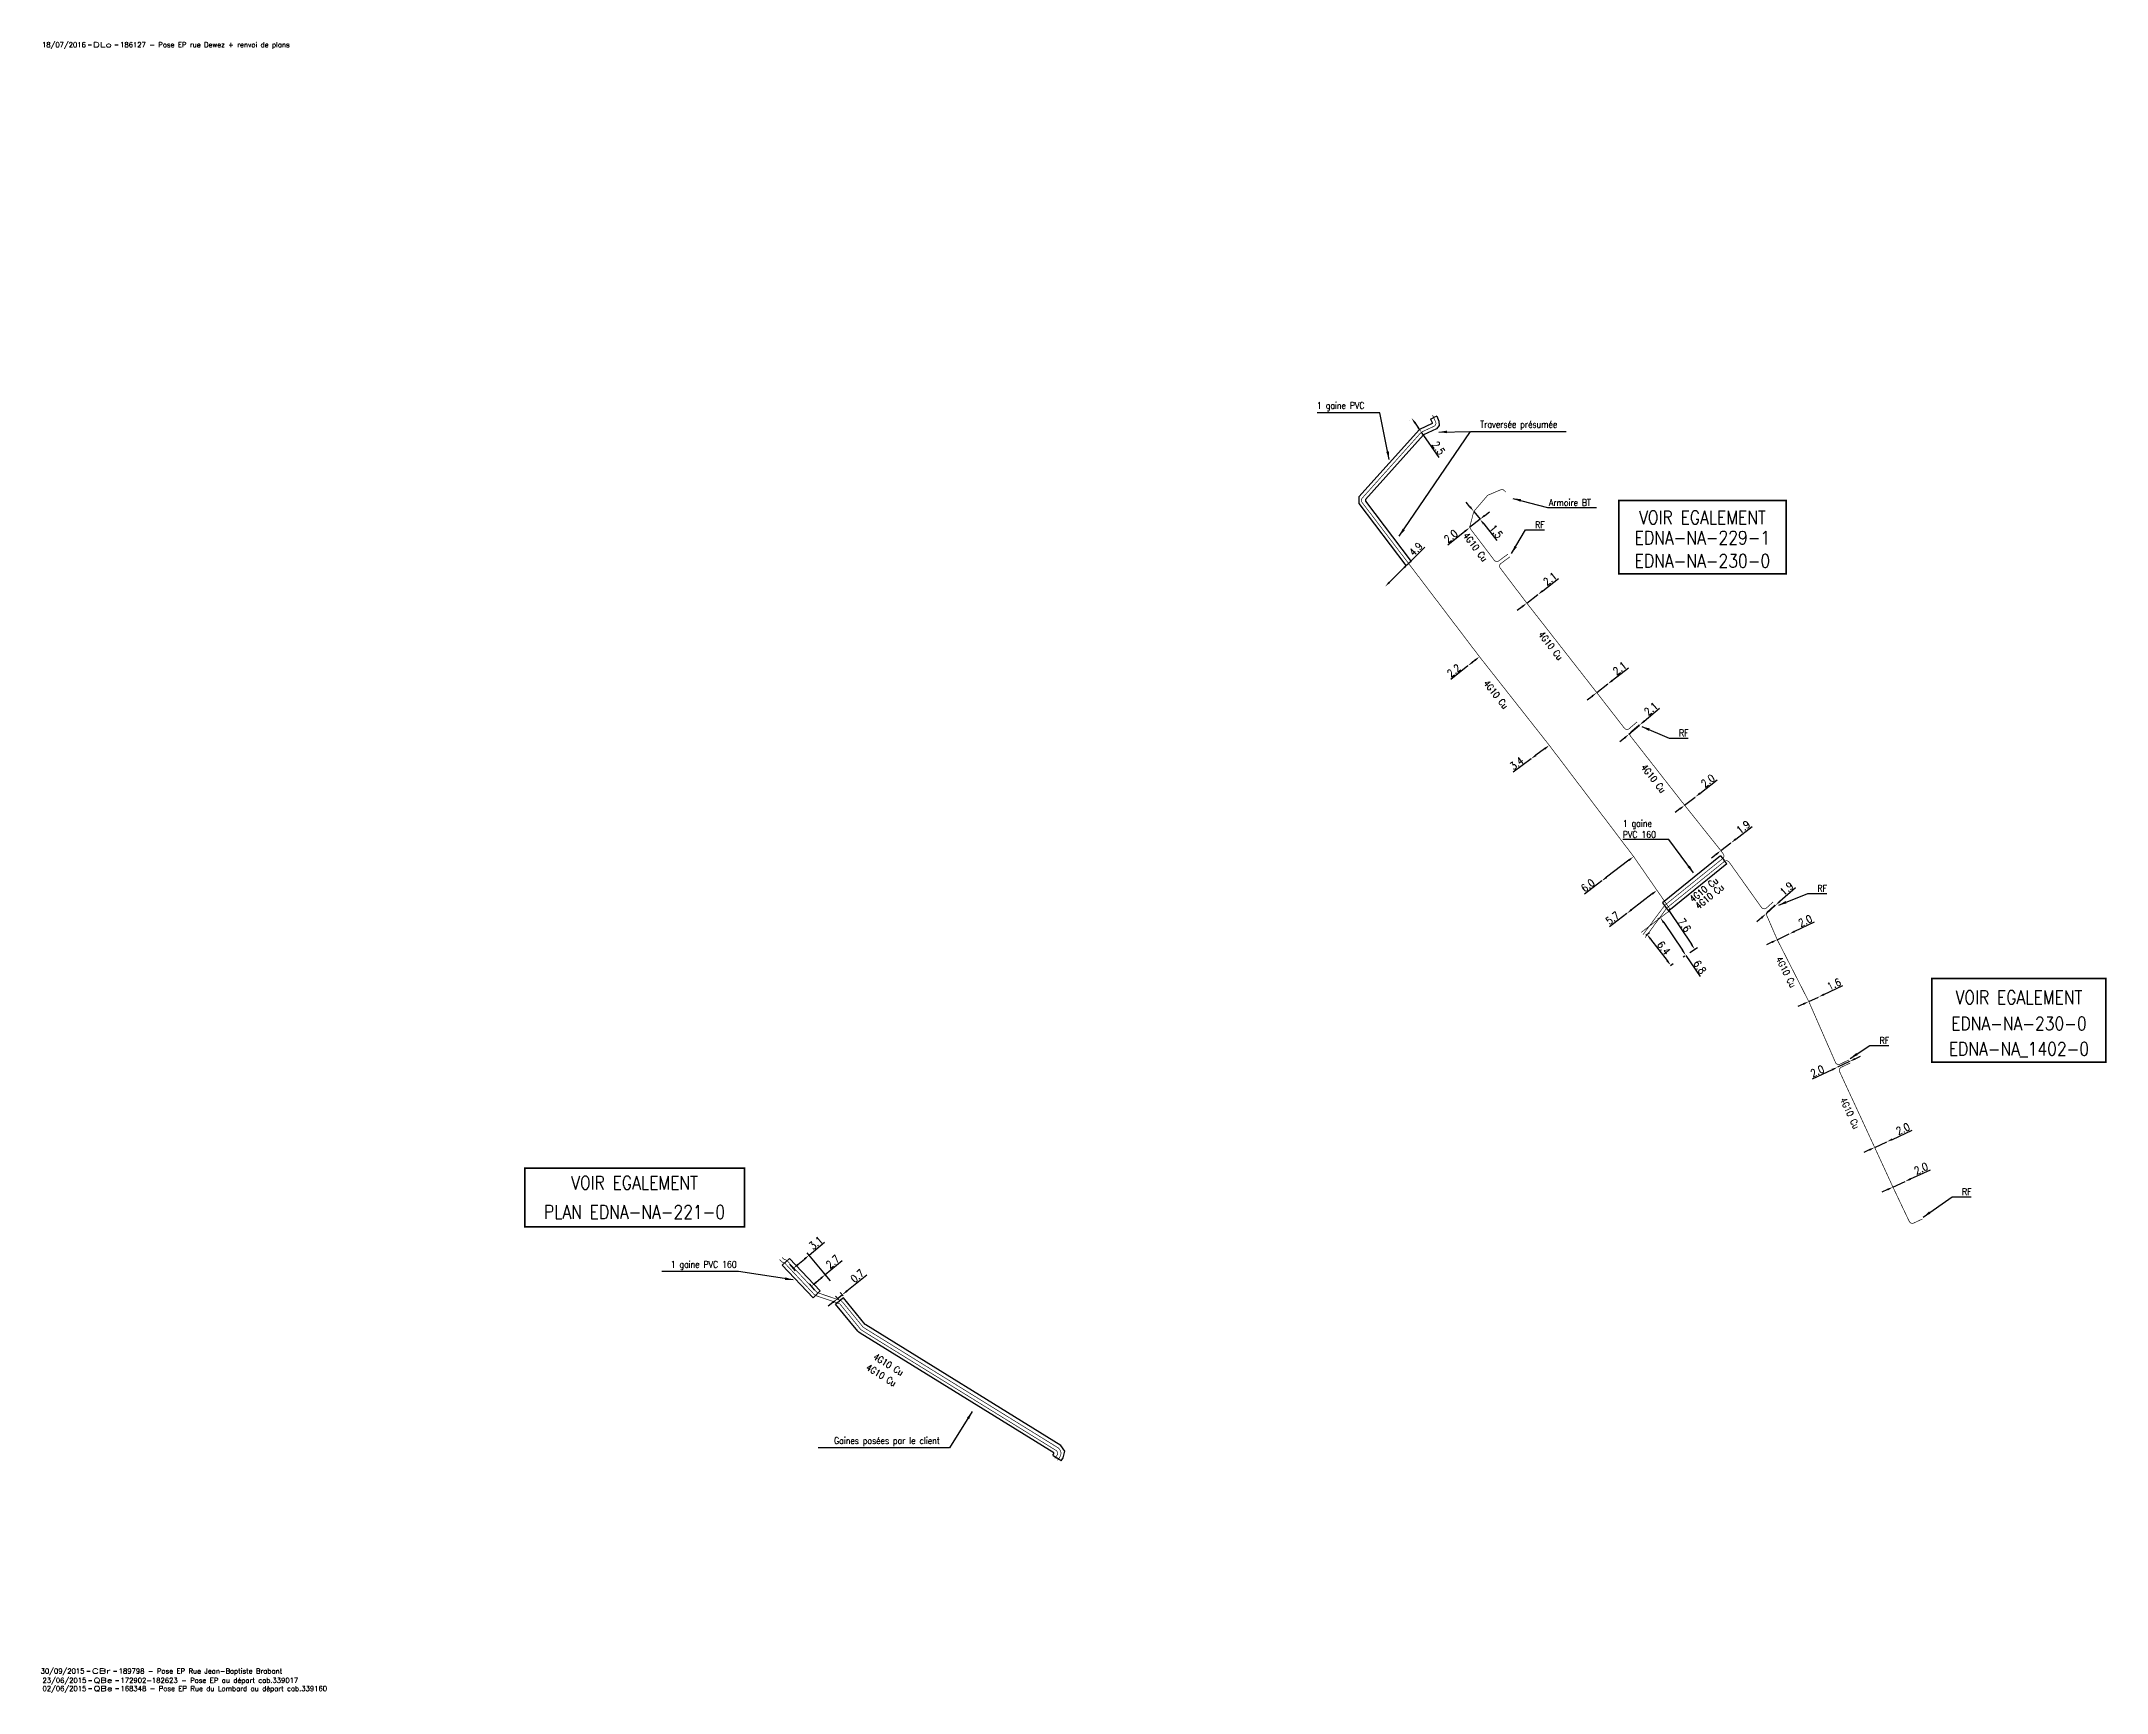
# Model space of a CAD drawing. Header units: millimetres. Extents: x 185011 to 185897, y 128253 to 129000.
# Drawn here: x 185510.8 to 185819.6, y 128264.7 to 128511.6 of the extents above; entities that cross this region are included whole.
import ezdxf
from ezdxf.enums import TextEntityAlignment as Align

# ---------------------------------------------------------------- set-up
doc = ezdxf.new("R2010")
doc.units = ezdxf.units.MM
doc.header["$PDMODE"] = 34
doc.linetypes.add('E_ST_CU', pattern=[2000, 1000, 1000])
doc.layers.get('0').update_dxf_attribs({"linetype": 'CONTINUOUS'})
doc.layers.get('DEFPOINTS').update_dxf_attribs({"linetype": 'CONTINUOUS'})
for name, color, linetype in [('E_100', 3, 'CONTINUOUS'), ('E_400', 7, 'CONTINUOUS'), ('E_930', 7, 'CONTINUOUS')]:
    doc.layers.add(name, color=color, linetype=linetype)
doc.layers.add('E_910', color=7, linetype='CONTINUOUS', plot=False)
doc.styles.get("Standard").update_dxf_attribs({"font": 'romans.shx', "width": 0.85})
doc.dimstyles.get("Standard").update_dxf_attribs({"dimtxt": 1.5, "dimasz": 1.2, "dimexe": 0.625, "dimexo": 0.625, "dimgap": 0.25, "dimtad": 1, "dimdec": 1, "dimzin": 0, "dimdsep": 46, "dimtxsty": 'Standard', "dimcen": -0.5, "dimadec": 0, "dimazin": 0, "dimtfac": 1, "dimtdec": 1, "dimtmove": 0, "dimatfit": 3, "dimfxl": 0, "dimtolj": 1, "dimtzin": 0, "dimarcsym": 0})

# ---------------------------------------------------------------- blocks, each defined once
blk = doc.blocks.new('*D64')
at = {"layer": 'DEFPOINTS', "color": 0, "linetype": 'Continuous', "transparency": 16777216}
for p in [(185628.02, 128327.2), (185626.75, 128324.52), (185629.12, 128325.89)]:
    blk.add_point(p, dxfattribs=at)
at = {"layer": 'E_100', "color": 0, "linetype": 'Continuous', "lineweight": -2, "transparency": 16777216}
for p, q in [((185628.02, 128327.2), (185630.54, 128329.31)), ((185626.64, 128326.05), (185627.33, 128326.63)), ((185628.82, 128326.25), (185627.72, 128327.56)), ((185626.45, 128324.88), (185625.65, 128325.83))]:
    blk.add_line(p, q, dxfattribs=at)
at = {"layer": 'E_100', "color": 0, "linetype": 'Continuous', "transparency": 16777216}
for points in [[(185627.24, 128326.74), (185627.43, 128326.51), (185628.02, 128327.2)], [(185626.55, 128326.16), (185626.74, 128325.93), (185625.95, 128325.47)]]:
    blk.add_solid(points, dxfattribs=at)
at = {"layer": 'E_100', "color": 0, "linetype": 'Continuous', "transparency": 16777216, "insert": (185629.14, 128329.12), "char_height": 1.125, "attachment_point": 5, "rotation": 39.9307}
blk.add_mtext('\\A1;2.7', dxfattribs=at)
blk = doc.blocks.new('*D65')
at = {"layer": 'DEFPOINTS', "color": 0, "linetype": 'Continuous', "transparency": 16777216}
for p in [(185625.6, 128330.1), (185622.39, 128329.1), (185629.12, 128325.89)]:
    blk.add_point(p, dxfattribs=at)
at = {"layer": 'E_100', "color": 0, "linetype": 'Continuous', "lineweight": -2, "transparency": 16777216}
for p, q in [((185623.91, 128328.69), (185624.91, 128329.52)), ((185628.82, 128326.25), (185625.3, 128330.46)), ((185625.6, 128330.1), (185627.9, 128332.03)), ((185622.69, 128328.74), (185623.52, 128327.75))]:
    blk.add_line(p, q, dxfattribs=at)
at = {"layer": 'E_100', "color": 0, "linetype": 'Continuous', "transparency": 16777216}
for points in [[(185624.81, 128329.64), (185625.01, 128329.41), (185625.6, 128330.1)], [(185623.82, 128328.8), (185624.01, 128328.57), (185623.22, 128328.11)]]:
    blk.add_solid(points, dxfattribs=at)
at = {"layer": 'E_100', "color": 0, "linetype": 'Continuous', "transparency": 16777216, "insert": (185626.62, 128331.93), "char_height": 1.125, "attachment_point": 5, "rotation": 39.9307}
blk.add_mtext('\\A1;3.1', dxfattribs=at)
blk = doc.blocks.new('*D66')
at = {"layer": 'DEFPOINTS', "color": 0, "linetype": 'Continuous', "transparency": 16777216}
for p in [(185630.28, 128323.11), (185630.56, 128324.18), (185630.98, 128323.68)]:
    blk.add_point(p, dxfattribs=at)
at = {"layer": 'E_100', "color": 0, "linetype": 'Continuous', "lineweight": -2, "transparency": 16777216}
for p, q in [((185631.26, 128324.75), (185634.21, 128327.16)), ((185629.98, 128323.47), (185629.57, 128323.97)), ((185629.87, 128323.61), (185630.56, 128324.18)), ((185630.68, 128324.04), (185630.27, 128324.54)), ((185629.17, 128323.04), (185628.47, 128322.47))]:
    blk.add_line(p, q, dxfattribs=at)
at = {"layer": 'E_100', "color": 0, "linetype": 'Continuous', "transparency": 16777216}
for points in [[(185629.08, 128323.16), (185629.27, 128322.93), (185629.87, 128323.61)], [(185631.17, 128324.87), (185631.36, 128324.63), (185630.56, 128324.18)]]:
    blk.add_solid(points, dxfattribs=at)
at = {"layer": 'E_100', "color": 0, "linetype": 'Continuous', "transparency": 16777216, "insert": (185632.82, 128326.99), "char_height": 1.125, "attachment_point": 5, "rotation": 39.2515}
blk.add_mtext('\\A1;0.7', dxfattribs=at)
blk = doc.blocks.new('GIS_MODF')
at = {"color": 0, "linetype": 'Continuous', "flags": 128}
for points in [[(-2.26, -0.01), (-1.76, -0.01)], [(1.76, -0.01), (2.26, -0.01)]]:
    blk.add_lwpolyline(points, dxfattribs=at)
at = {"color": 0, "linetype": 'Continuous'}
blk.add_attdef('DATE', text='', height=0.75, dxfattribs=at).set_placement((-2.58, -0.39), align=Align.RIGHT)
at = {"color": 0, "linetype": 'Continuous', "width": 3.590909}
blk.add_attdef('USER', text='', height=0.75, dxfattribs=at).set_placement((-1.52, -0.39), (1.31, -0.39), align=Align.FIT)
at = {"color": 0, "linetype": 'Continuous'}
blk.add_attdef('DESC', (2.53, -0.39), '', height=0.75, dxfattribs=at)
blk = doc.blocks.new('*D67')
at = {"layer": 'DEFPOINTS', "color": 0, "linetype": 'Continuous', "transparency": 16777216}
for p in [(185715.24, 128433.53), (185711.75, 128430.08), (185711.75, 128430.08)]:
    blk.add_point(p, dxfattribs=at)
at = {"layer": 'E_100', "color": 0, "linetype": 'Continuous', "lineweight": -2, "transparency": 16777216}
for p, q in [((185715.24, 128433.53), (185717.69, 128435.95)), ((185712.39, 128430.71), (185714.6, 128432.89))]:
    blk.add_line(p, q, dxfattribs=at)
at = {"layer": 'E_100', "color": 0, "linetype": 'Continuous', "transparency": 16777216}
for points in [[(185714.49, 128433), (185714.7, 128432.79), (185715.24, 128433.53)], [(185712.29, 128430.82), (185712.5, 128430.61), (185711.75, 128430.08)]]:
    blk.add_solid(points, dxfattribs=at)
at = {"layer": 'E_100', "color": 0, "linetype": 'Continuous', "transparency": 16777216, "insert": (185716.33, 128435.66), "char_height": 1.125, "attachment_point": 5, "rotation": 44.6519}
blk.add_mtext('\\A1;4.9', dxfattribs=at)
blk = doc.blocks.new('*D68')
at = {"layer": 'DEFPOINTS', "color": 0, "linetype": 'Continuous', "transparency": 16777216}
for p in [(185725.85, 128419.58), (185724.12, 128418.22), (185724.12, 128418.22)]:
    blk.add_point(p, dxfattribs=at)
at = {"layer": 'E_100', "color": 0, "linetype": 'Continuous', "lineweight": -2, "transparency": 16777216}
for p, q in [((185725.15, 128419.02), (185724.83, 128418.77)), ((185724.12, 128418.22), (185721.55, 128416.19))]:
    blk.add_line(p, q, dxfattribs=at)
at = {"layer": 'E_100', "color": 0, "linetype": 'Continuous', "transparency": 16777216}
for points in [[(185724.74, 128418.89), (185724.92, 128418.66), (185724.12, 128418.22)], [(185725.05, 128419.14), (185725.24, 128418.9), (185725.85, 128419.58)]]:
    blk.add_solid(points, dxfattribs=at)
at = {"layer": 'E_100', "color": 0, "linetype": 'Continuous', "transparency": 16777216, "insert": (185722.02, 128417.51), "char_height": 1.125, "attachment_point": 5, "rotation": 38.2302}
blk.add_mtext('\\A1;2.2', dxfattribs=at)
blk = doc.blocks.new('*D69')
at = {"layer": 'DEFPOINTS', "color": 0, "linetype": 'Continuous', "transparency": 16777216}
for p in [(185733.56, 128404.3), (185733.56, 128404.3), (185736.29, 128406.33)]:
    blk.add_point(p, dxfattribs=at)
at = {"layer": 'E_100', "color": 0, "linetype": 'Continuous', "lineweight": -2, "transparency": 16777216}
for p, q in [((185733.56, 128404.3), (185730.89, 128402.32)), ((185735.57, 128405.79), (185734.28, 128404.84))]:
    blk.add_line(p, q, dxfattribs=at)
at = {"layer": 'E_100', "color": 0, "linetype": 'Continuous', "transparency": 16777216}
for points in [[(185734.19, 128404.96), (185734.37, 128404.72), (185733.56, 128404.3)], [(185735.48, 128405.91), (185735.66, 128405.67), (185736.29, 128406.33)]]:
    blk.add_solid(points, dxfattribs=at)
at = {"layer": 'E_100', "color": 0, "linetype": 'Continuous', "transparency": 16777216, "insert": (185731.42, 128403.64), "char_height": 1.125, "attachment_point": 5, "rotation": 36.6149}
blk.add_mtext('\\A1;3.4', dxfattribs=at)
blk = doc.blocks.new('*D70')
at = {"layer": 'DEFPOINTS', "color": 0, "linetype": 'Continuous', "transparency": 16777216}
for p in [(185748.9, 128389.7), (185744.14, 128386.05), (185744.14, 128386.05)]:
    blk.add_point(p, dxfattribs=at)
at = {"layer": 'E_100', "color": 0, "linetype": 'Continuous', "lineweight": -2, "transparency": 16777216}
for p, q in [((185748.19, 128389.15), (185744.86, 128386.6)), ((185744.14, 128386.05), (185741.58, 128384.08))]:
    blk.add_line(p, q, dxfattribs=at)
at = {"layer": 'E_100', "color": 0, "linetype": 'Continuous', "transparency": 16777216}
for points in [[(185748.1, 128389.27), (185748.28, 128389.03), (185748.9, 128389.7)], [(185744.76, 128386.72), (185744.95, 128386.48), (185744.14, 128386.05)]]:
    blk.add_solid(points, dxfattribs=at)
at = {"layer": 'E_100', "color": 0, "linetype": 'Continuous', "transparency": 16777216, "insert": (185742.05, 128385.39), "char_height": 1.125, "attachment_point": 5, "rotation": 37.4875}
blk.add_mtext('\\A1;6.0', dxfattribs=at)
blk = doc.blocks.new('*D71')
at = {"layer": 'DEFPOINTS', "color": 0, "linetype": 'Continuous', "transparency": 16777216}
for p in [(185752.39, 128384.66), (185747.87, 128381.19), (185747.87, 128381.19)]:
    blk.add_point(p, dxfattribs=at)
at = {"layer": 'E_100', "color": 0, "linetype": 'Continuous', "lineweight": -2, "transparency": 16777216}
for p, q in [((185751.68, 128384.11), (185748.58, 128381.74)), ((185747.87, 128381.19), (185745.27, 128379.19))]:
    blk.add_line(p, q, dxfattribs=at)
at = {"layer": 'E_100', "color": 0, "linetype": 'Continuous', "transparency": 16777216}
for points in [[(185748.49, 128381.85), (185748.68, 128381.62), (185747.87, 128381.19)], [(185751.59, 128384.23), (185751.77, 128383.99), (185752.39, 128384.66)]]:
    blk.add_solid(points, dxfattribs=at)
at = {"layer": 'E_100', "color": 0, "linetype": 'Continuous', "transparency": 16777216, "insert": (185745.76, 128380.51), "char_height": 1.125, "attachment_point": 5, "rotation": 37.4875}
blk.add_mtext('\\A1;5.7', dxfattribs=at)
blk = doc.blocks.new('*D72')
at = {"layer": 'DEFPOINTS', "color": 0, "linetype": 'Continuous', "transparency": 16777216}
for p in [(185753.13, 128380.73), (185756.71, 128374.93), (185756.94, 128375.09)]:
    blk.add_point(p, dxfattribs=at)
at = {"layer": 'E_100', "color": 0, "linetype": 'Continuous', "lineweight": -2, "transparency": 16777216}
for p, q in [((185752.74, 128380.46), (185752.51, 128380.31)), ((185753.4, 128379.82), (185756.2, 128375.68)), ((185756.55, 128374.83), (185756.32, 128374.67)), ((185756.71, 128374.93), (185758.83, 128371.79))]:
    blk.add_line(p, q, dxfattribs=at)
at = {"layer": 'E_100', "color": 0, "linetype": 'Continuous', "transparency": 16777216}
for points in [[(185753.53, 128379.91), (185753.28, 128379.74), (185752.9, 128380.57)], [(185756.33, 128375.76), (185756.08, 128375.6), (185756.71, 128374.93)]]:
    blk.add_solid(points, dxfattribs=at)
at = {"layer": 'E_100', "color": 0, "linetype": 'Continuous', "transparency": 16777216, "insert": (185758.8, 128373.18), "char_height": 1.125, "attachment_point": 5, "rotation": 304.0638}
blk.add_mtext('\\A1;6.8', dxfattribs=at)
blk = doc.blocks.new('*D78')
at = {"layer": 'DEFPOINTS', "color": 0, "linetype": 'Continuous', "transparency": 16777216}
for p in [(185715.72, 128455.22), (185715.72, 128455.22), (185717.14, 128453.17)]:
    blk.add_point(p, dxfattribs=at)
at = {"layer": 'E_100', "color": 0, "linetype": 'Continuous', "lineweight": -2, "transparency": 16777216}
for p, q in [((185715.34, 128454.96), (185715.34, 128454.96)), ((185716.23, 128454.48), (185716.63, 128453.91)), ((185716.76, 128452.9), (185716.76, 128452.9)), ((185717.14, 128453.17), (185719.77, 128449.36))]:
    blk.add_line(p, q, dxfattribs=at)
at = {"layer": 'E_100', "color": 0, "linetype": 'Continuous', "transparency": 16777216}
for points in [[(185716.36, 128454.57), (185716.11, 128454.4), (185715.72, 128455.22)], [(185716.76, 128453.99), (185716.51, 128453.82), (185717.14, 128453.17)]]:
    blk.add_solid(points, dxfattribs=at)
at = {"layer": 'E_100', "color": 0, "linetype": 'Continuous', "transparency": 16777216, "insert": (185719.72, 128450.77), "char_height": 1.125, "attachment_point": 5, "rotation": 304.6533}
blk.add_mtext('\\A1;2.5', dxfattribs=at)
blk = doc.blocks.new('*D79')
at = {"layer": 'DEFPOINTS', "color": 0, "linetype": 'Continuous', "transparency": 16777216}
for p in [(185724.99, 128441.3), (185725.93, 128440.13), (185725.93, 128440.13)]:
    blk.add_point(p, dxfattribs=at)
at = {"layer": 'E_100', "color": 0, "linetype": 'Continuous', "lineweight": -2, "transparency": 16777216}
for p, q in [((185724.43, 128442), (185723.87, 128442.7)), ((185724.99, 128441.3), (185725.93, 128440.13)), ((185726.49, 128439.42), (185728.46, 128436.97))]:
    blk.add_line(p, q, dxfattribs=at)
at = {"layer": 'E_100', "color": 0, "linetype": 'Continuous', "transparency": 16777216}
for points in [[(185724.55, 128442.09), (185724.31, 128441.91), (185724.99, 128441.3)], [(185726.61, 128439.52), (185726.37, 128439.33), (185725.93, 128440.13)]]:
    blk.add_solid(points, dxfattribs=at)
at = {"layer": 'E_100', "color": 0, "linetype": 'Continuous', "transparency": 16777216, "insert": (185728.34, 128438.31), "char_height": 1.125, "attachment_point": 5, "rotation": 308.6756}
blk.add_mtext('\\A1;1.5', dxfattribs=at)
blk = doc.blocks.new('*D80')
at = {"layer": 'DEFPOINTS', "color": 0, "linetype": 'Continuous', "transparency": 16777216}
for p in [(185734.59, 128428.87), (185734.59, 128428.87), (185732.93, 128427.59)]:
    blk.add_point(p, dxfattribs=at)
at = {"layer": 'E_100', "color": 0, "linetype": 'Continuous', "lineweight": -2, "transparency": 16777216}
for p, q in [((185735.31, 128429.42), (185737.69, 128431.25)), ((185732.93, 128427.59), (185734.59, 128428.87)), ((185732.21, 128427.04), (185731.5, 128426.5))]:
    blk.add_line(p, q, dxfattribs=at)
at = {"layer": 'E_100', "color": 0, "linetype": 'Continuous', "transparency": 16777216}
for points in [[(185735.21, 128429.54), (185735.4, 128429.3), (185734.59, 128428.87)], [(185732.12, 128427.16), (185732.3, 128426.93), (185732.93, 128427.59)]]:
    blk.add_solid(points, dxfattribs=at)
at = {"layer": 'E_100', "color": 0, "linetype": 'Continuous', "transparency": 16777216, "insert": (185736.4, 128431.21), "char_height": 1.125, "attachment_point": 5, "rotation": 37.5347}
blk.add_mtext('\\A1;2.1', dxfattribs=at)
blk = doc.blocks.new('*D81')
at = {"layer": 'DEFPOINTS', "color": 0, "linetype": 'Continuous', "transparency": 16777216}
for p in [(185743.39, 128414.21), (185745.04, 128415.5), (185745.04, 128415.5)]:
    blk.add_point(p, dxfattribs=at)
at = {"layer": 'E_100', "color": 0, "linetype": 'Continuous', "lineweight": -2, "transparency": 16777216}
for p, q in [((185745.75, 128416.05), (185748.12, 128417.9)), ((185742.68, 128413.65), (185741.97, 128413.1)), ((185743.39, 128414.21), (185745.04, 128415.5))]:
    blk.add_line(p, q, dxfattribs=at)
at = {"layer": 'E_100', "color": 0, "linetype": 'Continuous', "transparency": 16777216}
for points in [[(185745.66, 128416.17), (185745.85, 128415.93), (185745.04, 128415.5)], [(185742.59, 128413.77), (185742.77, 128413.54), (185743.39, 128414.21)]]:
    blk.add_solid(points, dxfattribs=at)
at = {"layer": 'E_100', "color": 0, "linetype": 'Continuous', "transparency": 16777216, "insert": (185746.83, 128417.84), "char_height": 1.125, "attachment_point": 5, "rotation": 37.9349}
blk.add_mtext('\\A1;2.1', dxfattribs=at)
blk = doc.blocks.new('*D82')
at = {"layer": 'DEFPOINTS', "color": 0, "linetype": 'Continuous', "transparency": 16777216}
for p in [(185748.21, 128408), (185749.8, 128409.36), (185749.8, 128409.36)]:
    blk.add_point(p, dxfattribs=at)
at = {"layer": 'E_100', "color": 0, "linetype": 'Continuous', "lineweight": -2, "transparency": 16777216}
for p, q in [((185750.49, 128409.95), (185752.77, 128411.9)), ((185747.52, 128407.41), (185746.84, 128406.83)), ((185748.21, 128408), (185749.8, 128409.36))]:
    blk.add_line(p, q, dxfattribs=at)
at = {"layer": 'E_100', "color": 0, "linetype": 'Continuous', "transparency": 16777216}
for points in [[(185750.39, 128410.06), (185750.59, 128409.83), (185749.8, 128409.36)], [(185747.43, 128407.53), (185747.62, 128407.3), (185748.21, 128408)]]:
    blk.add_solid(points, dxfattribs=at)
at = {"layer": 'E_100', "color": 0, "linetype": 'Continuous', "transparency": 16777216, "insert": (185751.49, 128411.79), "char_height": 1.125, "attachment_point": 5, "rotation": 40.518}
blk.add_mtext('\\A1;2.1', dxfattribs=at)
blk = doc.blocks.new('*D83')
at = {"layer": 'DEFPOINTS', "color": 0, "linetype": 'Continuous', "transparency": 16777216}
for p in [(185756.53, 128397.37), (185758.11, 128398.6), (185758.11, 128398.6)]:
    blk.add_point(p, dxfattribs=at)
at = {"layer": 'E_100', "color": 0, "linetype": 'Continuous', "lineweight": -2, "transparency": 16777216}
for p, q in [((185758.82, 128399.15), (185761.41, 128401.16)), ((185756.53, 128397.37), (185758.11, 128398.6)), ((185755.82, 128396.82), (185755.11, 128396.27))]:
    blk.add_line(p, q, dxfattribs=at)
at = {"layer": 'E_100', "color": 0, "linetype": 'Continuous', "transparency": 16777216}
for points in [[(185755.73, 128396.94), (185755.91, 128396.7), (185756.53, 128397.37)], [(185758.73, 128399.27), (185758.91, 128399.03), (185758.11, 128398.6)]]:
    blk.add_solid(points, dxfattribs=at)
at = {"layer": 'E_100', "color": 0, "linetype": 'Continuous', "transparency": 16777216, "insert": (185760.01, 128401.03), "char_height": 1.125, "attachment_point": 5, "rotation": 37.8575}
blk.add_mtext('\\A1;2.0', dxfattribs=at)
blk = doc.blocks.new('*D84')
at = {"layer": 'DEFPOINTS', "color": 0, "linetype": 'Continuous', "transparency": 16777216}
for p in [(185763.46, 128391.74), (185763.46, 128391.74), (185761.95, 128390.58)]:
    blk.add_point(p, dxfattribs=at)
at = {"layer": 'E_100', "color": 0, "linetype": 'Continuous', "lineweight": -2, "transparency": 16777216}
for p, q in [((185764.17, 128392.29), (185766.62, 128394.19)), ((185761.95, 128390.58), (185763.46, 128391.74)), ((185761.24, 128390.03), (185760.53, 128389.48))]:
    blk.add_line(p, q, dxfattribs=at)
at = {"layer": 'E_100', "color": 0, "linetype": 'Continuous', "transparency": 16777216}
for points in [[(185764.08, 128392.41), (185764.26, 128392.18), (185763.46, 128391.74)], [(185761.15, 128390.15), (185761.33, 128389.92), (185761.95, 128390.58)]]:
    blk.add_solid(points, dxfattribs=at)
at = {"layer": 'E_100', "color": 0, "linetype": 'Continuous', "transparency": 16777216, "insert": (185765.3, 128394.11), "char_height": 1.125, "attachment_point": 5, "rotation": 37.6409}
blk.add_mtext('\\A1;1.9', dxfattribs=at)
blk = doc.blocks.new('*D85')
at = {"layer": 'DEFPOINTS', "color": 0, "linetype": 'Continuous', "transparency": 16777216}
for p in [(185770.11, 128382.41), (185770.11, 128382.41), (185768.7, 128381.15)]:
    blk.add_point(p, dxfattribs=at)
at = {"layer": 'E_100', "color": 0, "linetype": 'Continuous', "lineweight": -2, "transparency": 16777216}
for p, q in [((185770.79, 128383.01), (185773.09, 128385.07)), ((185768.7, 128381.15), (185770.11, 128382.41)), ((185768.03, 128380.55), (185767.35, 128379.95))]:
    blk.add_line(p, q, dxfattribs=at)
at = {"layer": 'E_100', "color": 0, "linetype": 'Continuous', "transparency": 16777216}
for points in [[(185770.69, 128383.12), (185770.89, 128382.9), (185770.11, 128382.41)], [(185767.93, 128380.66), (185768.13, 128380.43), (185768.7, 128381.15)]]:
    blk.add_solid(points, dxfattribs=at)
at = {"layer": 'E_100', "color": 0, "linetype": 'Continuous', "transparency": 16777216, "insert": (185771.78, 128384.9), "char_height": 1.125, "attachment_point": 5, "rotation": 41.7746}
blk.add_mtext('\\A1;1.9', dxfattribs=at)
blk = doc.blocks.new('*D86')
at = {"layer": 'DEFPOINTS', "color": 0, "linetype": 'Continuous', "transparency": 16777216}
for p in [(185770.38, 128377.27), (185772.18, 128378.13), (185772.18, 128378.13)]:
    blk.add_point(p, dxfattribs=at)
at = {"layer": 'E_100', "color": 0, "linetype": 'Continuous', "lineweight": -2, "transparency": 16777216}
for p, q in [((185773, 128378.52), (185775.95, 128379.93)), ((185769.57, 128376.88), (185768.76, 128376.49)), ((185770.38, 128377.27), (185772.18, 128378.13))]:
    blk.add_line(p, q, dxfattribs=at)
at = {"layer": 'E_100', "color": 0, "linetype": 'Continuous', "transparency": 16777216}
for points in [[(185769.5, 128377.02), (185769.63, 128376.75), (185770.38, 128377.27)], [(185772.93, 128378.65), (185773.06, 128378.38), (185772.18, 128378.13)]]:
    blk.add_solid(points, dxfattribs=at)
at = {"layer": 'E_100', "color": 0, "linetype": 'Continuous', "transparency": 16777216, "insert": (185774.56, 128380.1), "char_height": 1.125, "attachment_point": 5, "rotation": 25.5285}
blk.add_mtext('\\A1;2.0', dxfattribs=at)
blk = doc.blocks.new('*D87')
at = {"layer": 'DEFPOINTS', "color": 0, "linetype": 'Continuous', "transparency": 16777216}
for p in [(185775.1, 128368.02), (185776.55, 128368.7), (185776.55, 128368.7)]:
    blk.add_point(p, dxfattribs=at)
at = {"layer": 'E_100', "color": 0, "linetype": 'Continuous', "lineweight": -2, "transparency": 16777216}
for p, q in [((185777.36, 128369.08), (185780.21, 128370.42)), ((185774.28, 128367.64), (185773.47, 128367.26)), ((185775.1, 128368.02), (185776.55, 128368.7))]:
    blk.add_line(p, q, dxfattribs=at)
at = {"layer": 'E_100', "color": 0, "linetype": 'Continuous', "transparency": 16777216}
for points in [[(185774.22, 128367.78), (185774.35, 128367.51), (185775.1, 128368.02)], [(185777.3, 128369.22), (185777.43, 128368.95), (185776.55, 128368.7)]]:
    blk.add_solid(points, dxfattribs=at)
at = {"layer": 'E_100', "color": 0, "linetype": 'Continuous', "transparency": 16777216, "insert": (185778.87, 128370.62), "char_height": 1.125, "attachment_point": 5, "rotation": 25.0805}
blk.add_mtext('\\A1;1.6', dxfattribs=at)
blk = doc.blocks.new('*D88')
at = {"layer": 'DEFPOINTS', "color": 0, "linetype": 'Continuous', "transparency": 16777216}
for p in [(185779.4, 128358.21), (185781.2, 128359.07), (185781.2, 128359.07)]:
    blk.add_point(p, dxfattribs=at)
at = {"layer": 'E_100', "color": 0, "linetype": 'Continuous', "lineweight": -2, "transparency": 16777216}
for p, q in [((185778.58, 128357.83), (185775.62, 128356.42)), ((185781.2, 128359.07), (185779.4, 128358.21)), ((185782.02, 128359.45), (185782.83, 128359.84))]:
    blk.add_line(p, q, dxfattribs=at)
at = {"layer": 'E_100', "color": 0, "linetype": 'Continuous', "transparency": 16777216}
for points in [[(185778.52, 128357.96), (185778.65, 128357.69), (185779.4, 128358.21)], [(185781.95, 128359.59), (185782.08, 128359.32), (185781.2, 128359.07)]]:
    blk.add_solid(points, dxfattribs=at)
at = {"layer": 'E_100', "color": 0, "linetype": 'Continuous', "transparency": 16777216, "insert": (185776.37, 128357.61), "char_height": 1.125, "attachment_point": 5, "rotation": 25.3342}
blk.add_mtext('\\A1;2.0', dxfattribs=at)
blk = doc.blocks.new('*D89')
at = {"layer": 'DEFPOINTS', "color": 0, "linetype": 'Continuous', "transparency": 16777216}
for p in [(185784.95, 128346.21), (185786.77, 128347.05), (185786.77, 128347.05)]:
    blk.add_point(p, dxfattribs=at)
at = {"layer": 'E_100', "color": 0, "linetype": 'Continuous', "lineweight": -2, "transparency": 16777216}
for p, q in [((185787.59, 128347.42), (185790.56, 128348.8)), ((185784.14, 128345.83), (185783.32, 128345.45)), ((185784.95, 128346.21), (185786.77, 128347.05))]:
    blk.add_line(p, q, dxfattribs=at)
at = {"layer": 'E_100', "color": 0, "linetype": 'Continuous', "transparency": 16777216}
for points in [[(185784.07, 128345.97), (185784.2, 128345.7), (185784.95, 128346.21)], [(185787.52, 128347.56), (185787.65, 128347.29), (185786.77, 128347.05)]]:
    blk.add_solid(points, dxfattribs=at)
at = {"layer": 'E_100', "color": 0, "linetype": 'Continuous', "transparency": 16777216, "insert": (185789.17, 128348.98), "char_height": 1.125, "attachment_point": 5, "rotation": 24.7724}
blk.add_mtext('\\A1;2.0', dxfattribs=at)
blk = doc.blocks.new('*D90')
at = {"layer": 'DEFPOINTS', "color": 0, "linetype": 'Continuous', "transparency": 16777216}
for p in [(185787.68, 128340.28), (185789.49, 128341.12), (185789.49, 128341.12)]:
    blk.add_point(p, dxfattribs=at)
at = {"layer": 'E_100', "color": 0, "linetype": 'Continuous', "lineweight": -2, "transparency": 16777216}
for p, q in [((185790.31, 128341.5), (185793.28, 128342.88)), ((185786.86, 128339.91), (185786.04, 128339.53)), ((185787.68, 128340.28), (185789.49, 128341.12))]:
    blk.add_line(p, q, dxfattribs=at)
at = {"layer": 'E_100', "color": 0, "linetype": 'Continuous', "transparency": 16777216}
for points in [[(185790.25, 128341.64), (185790.37, 128341.36), (185789.49, 128341.12)], [(185786.8, 128340.04), (185786.92, 128339.77), (185787.68, 128340.28)]]:
    blk.add_solid(points, dxfattribs=at)
at = {"layer": 'E_100', "color": 0, "linetype": 'Continuous', "transparency": 16777216, "insert": (185791.89, 128343.06), "char_height": 1.125, "attachment_point": 5, "rotation": 24.8172}
blk.add_mtext('\\A1;2.0', dxfattribs=at)
blk = doc.blocks.new('*D91')
at = {"layer": 'DEFPOINTS', "color": 0, "linetype": 'Continuous', "transparency": 16777216}
for p in [(185724.37, 128438.88), (185725.93, 128440.13), (185725.93, 128440.13)]:
    blk.add_point(p, dxfattribs=at)
at = {"layer": 'E_100', "color": 0, "linetype": 'Continuous', "lineweight": -2, "transparency": 16777216}
for p, q in [((185726.63, 128440.69), (185727.33, 128441.25)), ((185723.67, 128438.31), (185721.11, 128436.26)), ((185725.93, 128440.13), (185724.37, 128438.88))]:
    blk.add_line(p, q, dxfattribs=at)
at = {"layer": 'E_100', "color": 0, "linetype": 'Continuous', "transparency": 16777216}
for points in [[(185726.54, 128440.8), (185726.73, 128440.57), (185725.93, 128440.13)], [(185723.57, 128438.43), (185723.76, 128438.2), (185724.37, 128438.88)]]:
    blk.add_solid(points, dxfattribs=at)
at = {"layer": 'E_100', "color": 0, "linetype": 'Continuous', "transparency": 16777216, "insert": (185721.57, 128437.59), "char_height": 1.125, "attachment_point": 5, "rotation": 38.6756}
blk.add_mtext('\\A1;2.0', dxfattribs=at)
blk = doc.blocks.new('*D92')
at = {"layer": 'DEFPOINTS', "color": 0, "linetype": 'Continuous', "transparency": 16777216}
for p in [(185750.36, 128377.66), (185754.05, 128373.14), (185754.45, 128373.44)]:
    blk.add_point(p, dxfattribs=at)
at = {"layer": 'E_100', "color": 0, "linetype": 'Continuous', "lineweight": -2, "transparency": 16777216}
for p, q in [((185750.73, 128377.95), (185751.27, 128378.36)), ((185751.44, 128377.36), (185753.9, 128374.16)), ((185754.42, 128373.42), (185754.82, 128373.73))]:
    blk.add_line(p, q, dxfattribs=at)
at = {"layer": 'E_100', "color": 0, "linetype": 'Continuous', "transparency": 16777216}
for points in [[(185751.56, 128377.45), (185751.32, 128377.27), (185750.9, 128378.08)], [(185754.02, 128374.25), (185753.78, 128374.07), (185754.45, 128373.44)]]:
    blk.add_solid(points, dxfattribs=at)
at = {"layer": 'E_100', "color": 0, "linetype": 'Continuous', "transparency": 16777216, "insert": (185753.4, 128376.04), "char_height": 1.125, "attachment_point": 5, "rotation": 307.4875}
blk.add_mtext('\\A1;6.4', dxfattribs=at)
blk = doc.blocks.new('*D93')
at = {"layer": 'DEFPOINTS', "color": 0, "linetype": 'Continuous', "transparency": 16777216}
for p in [(185753.75, 128382.21), (185758.04, 128375.84), (185756.94, 128375.09)]:
    blk.add_point(p, dxfattribs=at)
at = {"layer": 'E_100', "color": 0, "linetype": 'Continuous', "lineweight": -2, "transparency": 16777216}
for p, q in [((185753.36, 128381.94), (185753.35, 128381.94)), ((185754.25, 128381.46), (185757.54, 128376.59)), ((185757.33, 128375.36), (185758.43, 128376.1))]:
    blk.add_line(p, q, dxfattribs=at)
at = {"layer": 'E_100', "color": 0, "linetype": 'Continuous', "transparency": 16777216}
for points in [[(185754.37, 128381.54), (185754.12, 128381.37), (185753.74, 128382.2)], [(185757.66, 128376.67), (185757.42, 128376.5), (185758.04, 128375.84)]]:
    blk.add_solid(points, dxfattribs=at)
at = {"layer": 'E_100', "color": 0, "linetype": 'Continuous', "transparency": 16777216, "insert": (185756.51, 128379.44), "char_height": 1.125, "attachment_point": 5, "rotation": 304.0638}
blk.add_mtext('\\A1;7.6', dxfattribs=at)

msp = doc.modelspace()

# ---------------------------------------------------------------- linework, layer by layer
at = {"layer": 'E_100', "linetype": 'E_ST_CU', "ltscale": 0.5, "const_width": 0.1}
for points in [[(185718.82, 128455.73), (185718.82, 128455.73), (185719.29, 128454.68, -0.409973), (185719.04, 128454.02), (185717.25, 128453.19, 0.102002), (185717.09, 128453.07), (185708.32, 128443.29, 0.359641), (185708.29, 128442.65), (185715.24, 128433.53), (185725.85, 128419.58), (185736.29, 128406.33), (185748.9, 128389.7), (185752.39, 128384.66), (185754.16, 128382.11, -0.400466), (185754.05, 128381.43), (185750.04, 128378.36)], [(185729.76, 128444.17), (185729.75, 128444.19, 0.096875), (185729.64, 128444.35), (185729.59, 128444.41, 0.195586), (185729.24, 128444.55), (185729.17, 128444.55, 0.103563), (185728.97, 128444.51), (185727.17, 128443.75, 0.116073), (185726.99, 128443.61), (185725.08, 128441.38, 0.112608), (185724.97, 128441.18), (185724.43, 128439.11, 0.230723), (185724.51, 128438.68), (185728.06, 128434.01, 0.411), (185728.75, 128433.91), (185730.1, 128434.91)], [(185730.41, 128434.52), (185729.06, 128433.52, 0.417434), (185728.96, 128432.82), (185732.93, 128427.59), (185743.39, 128414.21), (185743.39, 128414.21), (185747.52, 128408.89, 0.428042), (185748.24, 128408.82), (185749.43, 128409.84)], [(185749.74, 128409.44), (185748.51, 128408.39, 0.401763), (185748.44, 128407.7), (185756.53, 128397.37), (185761.95, 128390.58), (185762.31, 128390.08, -0.395232), (185762.22, 128389.4), (185753.67, 128382.51, 0.063428), (185753.5, 128382.33), (185750.3, 128378.02)], [(185750.63, 128377.59), (185753.84, 128381.98, -0.065056), (185753.93, 128382.07), (185762.54, 128389.02, -0.364766), (185763.19, 128388.86), (185768.02, 128382.09, 0.446466), (185768.76, 128382.01), (185769.77, 128382.91)], [(185781.09, 128359.29), (185779.76, 128358.66, -0.422847), (185779.09, 128358.91), (185775.1, 128368.02), (185770.38, 128377.27), (185768.8, 128380.91, -0.323418), (185768.92, 128381.48), (185770.06, 128382.5)], [(185781.31, 128358.84), (185779.95, 128358.2, 0.411746), (185779.71, 128357.53), (185784.95, 128346.21), (185787.68, 128340.28), (185790.12, 128335.15, 0.411171), (185790.79, 128334.91), (185792.1, 128335.52)]]:
    msp.add_lwpolyline(points, format="xyb", dxfattribs=at)
at = {"layer": 'E_100', "linetype": 'E_ST_CU', "const_width": 0.1, "flags": 128}
for points in [[(185621.19, 128329.43), (185621.42, 128329.19, 0.107688), (185621.59, 128329.07), (185621.84, 128328.97, -0.107688), (185622.02, 128328.85), (185626.32, 128324.28, 0.122576), (185626.72, 128324.02), (185630.03, 128322.9, -0.140319), (185630.26, 128322.74), (185633.25, 128319.08, 0.08315), (185633.5, 128318.86), (185662.53, 128300.91, -0.431381), (185662.67, 128300.19), (185662.35, 128299.73)], [(185621.56, 128329.78), (185621.71, 128329.62, 0.107688), (185621.88, 128329.49), (185622.13, 128329.39, -0.107688), (185622.31, 128329.27), (185626.68, 128324.63, 0.122576), (185626.88, 128324.49), (185630.19, 128323.37, -0.140319), (185630.64, 128323.05), (185633.64, 128319.39, 0.08315), (185633.76, 128319.28), (185662.79, 128301.33, -0.431381), (185663.08, 128299.91), (185662.76, 128299.44)]]:
    msp.add_lwpolyline(points, format="xyb", dxfattribs=at)
at = {"layer": 'E_400', "color": 7, "linetype": 'CONTINUOUS'}
for p, q in [((185716.86, 128453.55), (185707.83, 128443.49)), ((185718.79, 128454.46), (185716.86, 128453.55)), ((185719.44, 128453.66), (185717.47, 128452.73)), ((185718.55, 128455.11), (185719, 128455.32)), ((185718.55, 128455.11), (185718.79, 128454.57)), ((185718.79, 128454.57), (185718.79, 128454.46)), ((185718.79, 128454.46), (185718.79, 128454.46)), ((185719.46, 128455.52), (185719, 128455.32)), ((185719.8, 128454.14), (185719.44, 128453.66)), ((185719.46, 128455.52), (185719.78, 128454.8)), ((185719.78, 128454.8), (185719.8, 128454.14)), ((185717.47, 128452.73), (185708.81, 128443.09)), ((185707.83, 128443.49), (185707.79, 128442.49)), ((185707.79, 128442.49), (185714.84, 128433.22)), ((185708.81, 128443.09), (185708.8, 128442.81)), ((185708.8, 128442.81), (185715.64, 128433.83)), ((185714.84, 128433.22), (185715.24, 128433.53)), ((185715.64, 128433.83), (185715.24, 128433.53)), ((185761.91, 128389.79), (185753.21, 128382.76)), ((185762.85, 128388.63), (185754.15, 128381.59)), ((185761.91, 128389.79), (185762.38, 128389.21)), ((185762.85, 128388.63), (185762.38, 128389.21)), ((185753.21, 128382.76), (185753.21, 128382.76)), ((185753.21, 128382.76), (185753.68, 128382.17)), ((185754.15, 128381.59), (185753.68, 128382.17)), ((185754.15, 128381.59), (185754.15, 128381.59)), ((185622.66, 128329.63), (185622.12, 128329.11)), ((185622.66, 128329.63), (185627.28, 128324.75)), ((185621.57, 128328.6), (185622.12, 128329.11)), ((185621.57, 128328.6), (185626.19, 128323.72)), ((185626.19, 128323.72), (185626.73, 128324.23)), ((185627.28, 128324.75), (185626.73, 128324.23)), ((185629.57, 128322.79), (185630.15, 128323.26)), ((185630.73, 128323.74), (185630.15, 128323.26)), ((185634, 128319.74), (185630.73, 128323.74)), ((185632.87, 128318.75), (185629.57, 128322.79)), ((185633.02, 128318.59), (185632.87, 128318.75)), ((185633.22, 128318.45), (185633.02, 128318.59)), ((185662.18, 128300.53), (185633.22, 128318.45)), ((185634.02, 128319.72), (185634, 128319.74)), ((185634.06, 128319.69), (185634.02, 128319.72)), ((185663.23, 128301.65), (185634.06, 128319.69)), ((185663.82, 128300.8), (185663.23, 128301.65)), ((185662.07, 128300.2), (185662.2, 128300.4)), ((185662.07, 128300.2), (185662.68, 128299.77)), ((185662.22, 128300.47), (185662.18, 128300.53)), ((185662.2, 128300.4), (185662.22, 128300.47)), ((185663.3, 128299.34), (185662.68, 128299.77)), ((185663.3, 128299.34), (185663.61, 128299.79)), ((185663.61, 128299.79), (185663.82, 128300.8))]:
    msp.add_line(p, q, dxfattribs=at)
at = {"layer": 'E_930', "const_width": 0.25}
for points in [[(185746.69, 128442.95), (185771.69, 128442.95), (185771.69, 128431.95), (185746.69, 128431.95)], [(185793.52, 128371.45), (185819.52, 128371.45), (185819.52, 128358.95), (185793.52, 128358.95)], [(185583.07, 128343.1), (185615.92, 128343.1), (185615.92, 128334.36), (185583.07, 128334.36)]]:
    msp.add_lwpolyline(points, close=True, dxfattribs=at)

# ---------------------------------------------------------------- block references
at = {"layer": 'E_910'}
ref = msp.add_blockref('GIS_MODF', (185520.03, 128511.07), dxfattribs=at)
ref.add_attrib('DATE', '18/07/2016', dxfattribs={"layer": '0', "color": 0, "linetype": 'Continuous', "height": 0.75}).set_placement((185517.45, 128510.69), align=Align.RIGHT)
ref.add_attrib('USER', 'DLo', dxfattribs={"layer": '0', "color": 0, "linetype": 'Continuous', "height": 0.75, "width": 1.462963}).set_placement((185518.51, 128510.69), (185521.34, 128510.69), align=Align.FIT)
ref.add_attrib('DESC', '186127 - Pose EP rue Dewez + renvoi de plans', (185522.56, 128510.69), dxfattribs={"layer": '0', "color": 0, "linetype": 'Continuous', "height": 0.75})
ref = msp.add_blockref('GIS_MODF', (185519.83, 128267.94), dxfattribs=at)
ref.add_attrib('DATE', '30/09/2015', dxfattribs={"layer": '0', "color": 0, "linetype": 'Continuous', "height": 0.75}).set_placement((185517.24, 128267.55), align=Align.RIGHT)
ref.add_attrib('USER', 'CBr', dxfattribs={"layer": '0', "color": 0, "linetype": 'Continuous', "height": 0.75, "width": 1.462963}).set_placement((185518.31, 128267.55), (185521.13, 128267.55), align=Align.FIT)
ref.add_attrib('DESC', '189798 - Pose EP Rue Jean-Baptiste Brabant', (185522.35, 128267.55), dxfattribs={"layer": '0', "color": 0, "linetype": 'Continuous', "height": 0.75})
ref = msp.add_blockref('GIS_MODF', (185520.11, 128266.55), dxfattribs=at)
ref.add_attrib('DATE', '23/06/2015', dxfattribs={"layer": '0', "color": 0, "linetype": 'Continuous', "height": 0.75}).set_placement((185517.52, 128266.16), align=Align.RIGHT)
ref.add_attrib('USER', 'QBe', dxfattribs={"layer": '0', "color": 0, "linetype": 'Continuous', "height": 0.75, "width": 1.362069}).set_placement((185518.59, 128266.16), (185521.41, 128266.16), align=Align.FIT)
ref.add_attrib('DESC', '172902-182623 - Pose EP au départ cab.339017', (185522.63, 128266.16), dxfattribs={"layer": '0', "color": 0, "linetype": 'Continuous', "height": 0.75})
ref = msp.add_blockref('GIS_MODF', (185520.1, 128265.33), dxfattribs=at)
ref.add_attrib('DATE', '02/06/2015', dxfattribs={"layer": '0', "color": 0, "linetype": 'Continuous', "height": 0.75}).set_placement((185517.52, 128264.94), align=Align.RIGHT)
ref.add_attrib('USER', 'QBe', dxfattribs={"layer": '0', "color": 0, "linetype": 'Continuous', "height": 0.75, "width": 1.362069}).set_placement((185518.59, 128264.94), (185521.41, 128264.94), align=Align.FIT)
ref.add_attrib('DESC', '168348 - Pose EP Rue du Lombard au départ cab.339160', (185522.63, 128264.94), dxfattribs={"layer": '0', "color": 0, "linetype": 'Continuous', "height": 0.75})

# ---------------------------------------------------------------- texts
at = {"layer": 'E_100', "linetype": 'E_ST_CU', "width": 0.85}
for rotation, p in [(307.1816, (185723.34, 128437.67)), (308.009, (185734.58, 128422.89)), (308.2222, (185726.39, 128415.58)), (308.0718, (185749.94, 128403.02)), (38.8898, (185757.77, 128382.78)), (38.8898, (185758.62, 128381.76)), (297.0384, (185770.13, 128374.42)), (294.851, (185779.74, 128353.39))]:
    msp.add_text('4G10 Cu', height=1, rotation=rotation, dxfattribs=at).set_placement(p)
for p in [(185637.47, 128313.76), (185636.4, 128312.16)]:
    msp.add_text('4G10 Cu', height=1, rotation=328.2644, dxfattribs=at).set_placement(p, align=Align.MIDDLE)
at = {"layer": 'E_100', "linetype": 'Continuous', "char_height": 1, "attachment_point": 4}
for s, insert in [('Traversée présumée', (185725.98, 128454.15)), ('Armoire BT', (185736.25, 128442.62)), ('RF', (185734.17, 128439.31)), ('RF', (185755.69, 128408.17)), ('RF', (185776.39, 128384.94)), ('RF', (185785.69, 128362.2)), ('RF', (185798.01, 128339.59))]:
    msp.add_mtext(s, dxfattribs=dict(at, insert=insert))
at = {"layer": 'E_400', "char_height": 1}
for s, insert, attachment_point in [('1 gaine PVC ', (185701.55, 128456.97), 4), ('1 gaine\\PPVC 160 ', (185747.29, 128393.82), 4), ('1 gaine PVC 160', (185614.77, 128328.56), 6), ('Gaines posées par le client', (185645.14, 128302.21), 6)]:
    msp.add_mtext(s, dxfattribs=dict(at, insert=insert, attachment_point=attachment_point))
at = {"layer": 'E_930', "width": 0.85}
for s, p in [('VOIR EGALEMENT', (185759.19, 128439.4)), ('EDNA-NA-229-1', (185759.19, 128436.37)), ('EDNA-NA-230-0', (185759.19, 128432.92)), ('VOIR EGALEMENT', (185806.52, 128367.65)), ('EDNA-NA-230-0', (185806.52, 128363.74)), ('EDNA-NA_1402-0', (185806.52, 128359.94)), ('VOIR EGALEMENT', (185599.49, 128339.93)), ('PLAN EDNA-NA-221-0', (185599.49, 128335.56))]:
    msp.add_text(s, height=2, dxfattribs=at).set_placement(p, align=Align.CENTER)

# ---------------------------------------------------------------- dimensions: what is measured, and where the dimension line sits
at = {"layer": 'E_100', "linetype": 'Continuous'}
for base, p1, p2, angle, override, picture, middle in [((185715.72, 128455.22), (185717.14, 128453.17), (185715.72, 128455.22), 304.6533, {"dimscale": 0.75}, '*D78', (185719.1, 128450.34)), ((185725.93, 128440.13), (185724.37, 128438.88), (185725.93, 128440.13), 218.6756, {"dimscale": 0.75, "dimatfit": 0}, '*D91', (185722.03, 128437.01)), ((185725.93, 128440.13), (185724.99, 128441.3), (185725.93, 128440.13), 128.6756, {"dimscale": 0.75, "dimatfit": 0}, '*D79', (185727.75, 128437.84)), ((185711.75, 128430.08), (185715.24, 128433.53), (185711.75, 128430.08), 44.6519, {"dimscale": 0.75}, '*D67', (185716.86, 128435.13)), ((185734.59, 128428.87), (185732.93, 128427.59), (185734.59, 128428.87), 217.5347, {"dimscale": 0.75, "dimatfit": 0}, '*D80', (185736.85, 128430.61)), ((185724.12, 128418.22), (185725.85, 128419.58), (185724.12, 128418.22), 38.2302, {"dimscale": 0.75}, '*D68', (185722.48, 128416.92)), ((185745.04, 128415.5), (185743.39, 128414.21), (185745.04, 128415.5), 217.9349, {"dimscale": 0.75, "dimatfit": 0}, '*D81', (185747.29, 128417.25)), ((185749.8, 128409.36), (185748.21, 128408), (185749.8, 128409.36), 220.518, {"dimscale": 0.75, "dimatfit": 0}, '*D82', (185751.97, 128411.22)), ((185733.56, 128404.3), (185736.29, 128406.33), (185733.56, 128404.3), 36.6149, {"dimscale": 0.75}, '*D69', (185731.86, 128403.04)), ((185758.11, 128398.6), (185756.53, 128397.37), (185758.11, 128398.6), 217.8575, {"dimscale": 0.75, "dimatfit": 0}, '*D83', (185760.47, 128400.43)), ((185763.46, 128391.74), (185761.95, 128390.58), (185763.46, 128391.74), 217.6409, {"dimscale": 0.75, "dimatfit": 0}, '*D84', (185765.75, 128393.51)), ((185744.14, 128386.05), (185748.9, 128389.7), (185744.14, 128386.05), 37.4875, {"dimscale": 0.75}, '*D70', (185742.5, 128384.79)), ((185770.11, 128382.41), (185768.7, 128381.15), (185770.11, 128382.41), 221.7746, {"dimscale": 0.75, "dimatfit": 0}, '*D85', (185772.28, 128384.34)), ((185747.87, 128381.19), (185752.39, 128384.66), (185747.87, 128381.19), 37.4875, {"dimscale": 0.75}, '*D71', (185746.21, 128379.92)), ((185756.71, 128374.93), (185753.13, 128380.73), (185756.94, 128375.09), 124.0638, {"dimscale": 0.75}, '*D72', (185758.18, 128372.76)), ((185772.18, 128378.13), (185770.38, 128377.27), (185772.18, 128378.13), 205.5285, {"dimscale": 0.75, "dimatfit": 0}, '*D86', (185774.88, 128379.42)), ((185776.55, 128368.7), (185775.1, 128368.02), (185776.55, 128368.7), 205.0805, {"dimscale": 0.75, "dimatfit": 0}, '*D87', (185779.19, 128369.94)), ((185781.2, 128359.07), (185779.4, 128358.21), (185781.2, 128359.07), 205.3342, {"dimscale": 0.75, "dimatfit": 0}, '*D88', (185776.69, 128356.93)), ((185786.77, 128347.05), (185784.95, 128346.21), (185786.77, 128347.05), 204.7724, {"dimscale": 0.75, "dimatfit": 0}, '*D89', (185789.48, 128348.3)), ((185789.49, 128341.12), (185787.68, 128340.28), (185789.49, 128341.12), 204.8172, {"dimscale": 0.75, "dimatfit": 0}, '*D90', (185792.2, 128342.38)), ((185625.6, 128330.1), (185622.39, 128329.1), (185629.12, 128325.89), 219.9307, {"dimscale": 0.75}, '*D65', (185627.1, 128331.35)), ((185628.02, 128327.2), (185626.75, 128324.52), (185629.12, 128325.89), 219.9307, {"dimscale": 0.75}, '*D64', (185629.63, 128328.54))]:
    dim = msp.add_linear_dim(base=base, p1=p1, p2=p2, angle=angle, dimstyle='Standard', override=override, dxfattribs=at)
    dim.commit()
    dim.dimension.update_dxf_attribs({"geometry": picture, "text_midpoint": middle, "dimtype": 160})
for base, p1, p2, angle, text, override, picture, middle in [((185758.04, 128375.84), (185753.75, 128382.21), (185756.94, 128375.09), 124.0638, '7.6', {"dimscale": 0.75, "dimatfit": 0}, '*D93', (185755.89, 128379.02)), ((185754.45, 128373.44), (185750.36, 128377.66), (185754.05, 128373.14), 127.4875, '6.4', {"dimscale": 0.75, "dimatfit": 0}, '*D92', (185752.81, 128375.59)), ((185630.56, 128324.18), (185630.28, 128323.11), (185630.98, 128323.68), 219.2515, '0.7', {"dimscale": 0.75}, '*D66', (185633.29, 128326.41))]:
    dim = msp.add_linear_dim(base=base, p1=p1, p2=p2, angle=angle, text=text, dimstyle='Standard', override=override, dxfattribs=at)
    dim.commit()
    dim.dimension.update_dxf_attribs({"geometry": picture, "text_midpoint": middle, "dimtype": 160})

# ---------------------------------------------------------------- leaders
at = {"layer": 'E_100', "linetype": 'Continuous', "annotation_type": 0, "has_hookline": 1, "hookline_direction": 0}
for points, text_width in [([(185713.85, 128437.62), (185724.53, 128453.24), (185725.73, 128453.24)], 12.83), ([(185730.85, 128443.25), (185736, 128441.87)], 7.08), ([(185730.65, 128435.01), (185732.72, 128438.56), (185733.92, 128438.56)], 1.38), ([(185750.12, 128409.13), (185754.24, 128407.42), (185755.44, 128407.42)], 1.38), ([(185770.6, 128382.43), (185774.94, 128384.19), (185776.14, 128384.19)], 1.38), ([(185781.3, 128359.52), (185784.24, 128361.45), (185785.44, 128361.45)], 1.38), ([(185792.2, 128335.78), (185796.56, 128338.84), (185797.76, 128338.84)], 1.38)]:
    msp.add_leader(points, dimstyle='Standard', dxfattribs=dict(at, text_width=text_width))
at = {"layer": 'E_100', "linetype": 'Continuous'}
msp.add_leader([(185719.79, 128453.17), (185724.53, 128453.24)], dimstyle='Standard', dxfattribs=at)
at = {"layer": 'E_400', "annotation_type": 0, "has_hookline": 1, "hookline_direction": 1}
for points, text_width in [([(185712.34, 128449.06), (185710.94, 128456.05), (185709.74, 128456.05)], 7.93), ([(185757.87, 128387.26), (185754.17, 128392.23), (185752.97, 128392.23)], 5.42), ([(185623.21, 128326.42), (185615.02, 128327.64)], 11.21), ([(185650.01, 128306.72), (185646.59, 128301.29), (185645.39, 128301.29)], 18.17)]:
    msp.add_leader(points, dimstyle='Standard', dxfattribs=dict(at, text_width=text_width))

doc.saveas('drawing.dxf')
